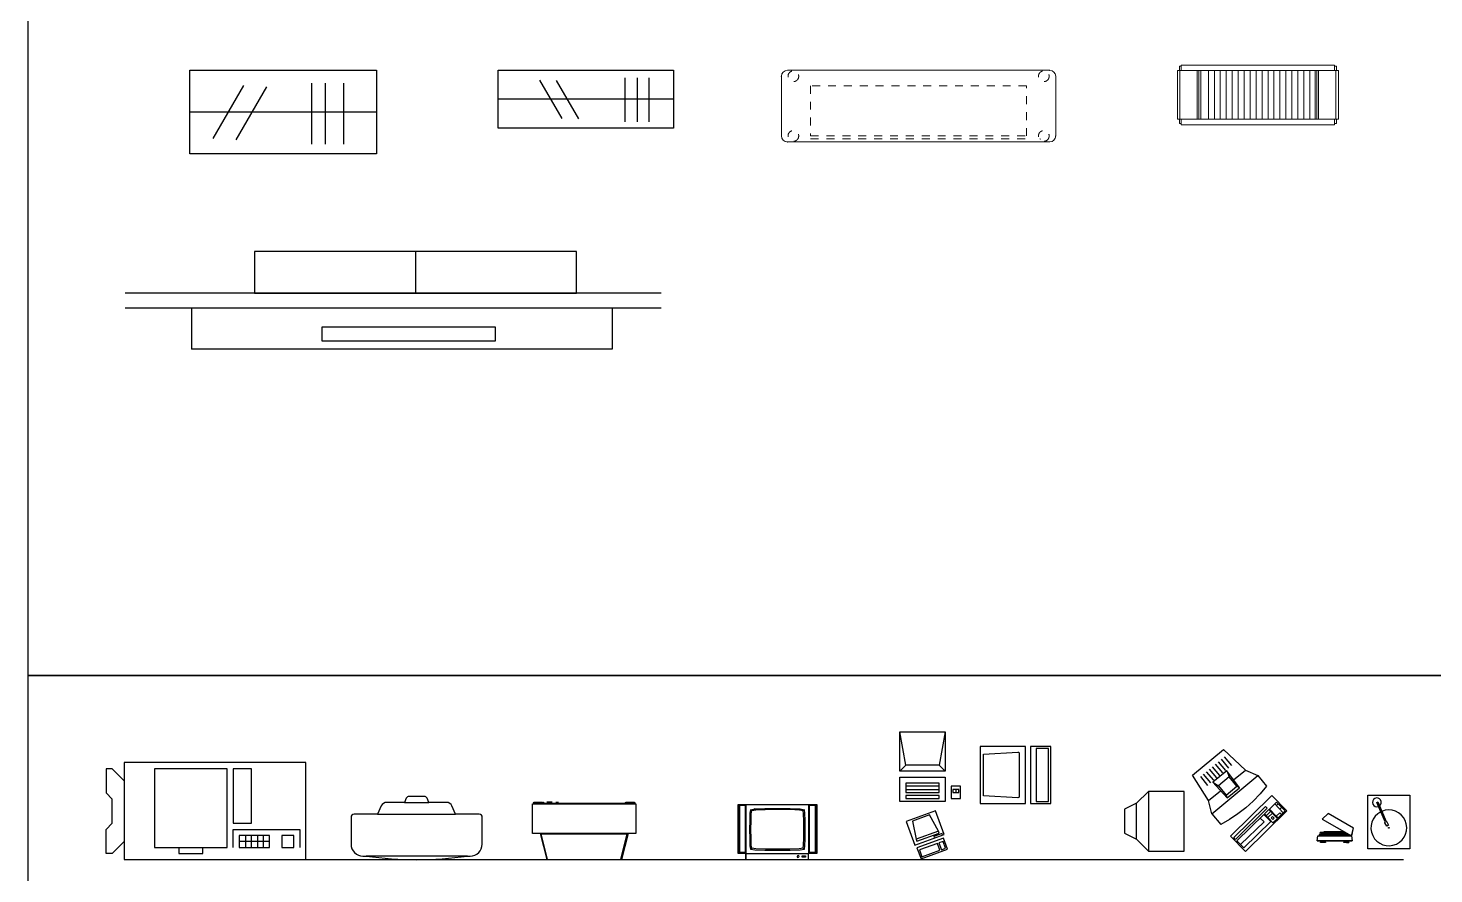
# Model space of a CAD drawing. Header units: millimetres. Extents: x 3103 to 179340, y -10977 to 70536.
# Drawn here: x 106492 to 118279, y 11641 to 18728 of the extents above; entities that cross this region are included whole.
import ezdxf

# ---------------------------------------------------------------- set-up
doc = ezdxf.new("R2010")
doc.units = ezdxf.units.MM
doc.header["$LTSCALE"] = 0.5
for name, pattern in [('ELGO_LTYPE0', [0]), ('HIDDEN', [0.375, 0.25, -0.125]), ('Przerywana', [266.333, 133, -133.333])]:
    doc.linetypes.add(name, pattern=pattern)
doc.layers.add('MEBEL', color=1, linetype='Continuous')
doc.layers.add('Name mebele', color=252, linetype='Continuous', lineweight=0)
doc.layers.add('Интерьер - Мебель_Ном_пера__11', color=171, linetype='Continuous', lineweight=18)

# ---------------------------------------------------------------- blocks, each defined once
blk = doc.blocks.new('Bancueta Imagine')
at = {"layer": 'Name mebele'}
for p, q in [((-658, 491), (-658, 455)), ((-658, 491), (-642, 491)), ((-642, 500), (642, 500)), ((-642, 500), (-642, 455)), ((642, 500), (642, 455)), ((658, 491), (642, 491)), ((658, 491), (658, 455)), ((-675, 455), (-675, 45)), ((-675, 455), (675, 455)), ((-494, 455), (-494, 45)), ((-415, 455), (-415, 45)), ((-365, 455), (-365, 45)), ((-315, 455), (-315, 45)), ((-265, 455), (-265, 45)), ((-215, 455), (-215, 45)), ((-165, 455), (-165, 45)), ((-115, 455), (-115, 45)), ((-65, 455), (-65, 45)), ((-15, 455), (-15, 45)), ((35, 455), (35, 45)), ((85, 455), (85, 45)), ((135, 455), (135, 45)), ((185, 455), (185, 45)), ((235, 455), (235, 45)), ((285, 455), (285, 45)), ((335, 455), (335, 45)), ((385, 455), (385, 45)), ((435, 455), (435, 45)), ((494, 455), (494, 45)), ((675, 455), (675, 45)), ((-675, 45), (675, 45)), ((-658, 9), (-658, 45)), ((-658, 9), (-642, 9)), ((-642, 45), (-642, 0)), ((-642, 0), (642, 0)), ((642, 45), (642, 0)), ((658, 9), (642, 9)), ((658, 9), (658, 45))]:
    blk.add_line(p, q, dxfattribs=at)
at = {"layer": 'Name mebele', "linetype": 'HIDDEN', "ltscale": 6}
for p, q in [((-653, 455), (-653, 45)), ((-509, 455), (-509, 45)), ((-479, 455), (-479, 45)), ((479, 455), (479, 45)), ((509, 455), (509, 45)), ((653, 455), (653, 45))]:
    blk.add_line(p, q, dxfattribs=at)
blk = doc.blocks.new('surf cabinet cupboard')
at = {"layer": 'Интерьер - Мебель_Ном_пера__11', "linetype": 'Continuous'}
for p, q in [((-1150, 250), (-1150, -250)), ((1100, 300), (-1100, 300)), ((1150, -250), (1150, 250)), ((-1100, -300), (1100, -300)), ((1017, -275), (1024, -278))]:
    blk.add_line(p, q, dxfattribs=at)
at = {"layer": 'Интерьер - Мебель_Ном_пера__11', "linetype": 'Przerywana'}
for p, q in [((-905, 170), (-905, -250)), ((905, 170), (-905, 170)), ((905, -250), (905, 170)), ((-905, -250), (905, -250)), ((-905, -273), (905, -273))]:
    blk.add_line(p, q, dxfattribs=at)
for centre in [(-1050, 250), (1050, 250), (-1050, -250), (1050, -250)]:
    blk.add_circle(centre, 44.9, dxfattribs=at)
at = {"layer": 'Интерьер - Мебель_Ном_пера__11', "linetype": 'Continuous'}
for centre, start, end in [((-1100, 250), 90, 180), ((1100, 250), 0, 90), ((-1100, -250), 180, 270), ((1100, -250), 270, 0)]:
    blk.add_arc(centre, 50, start, end, dxfattribs=at)
for p in [(-1150, 250), (1100, 300), (-1100, -300), (1150, -250)]:
    blk.add_point(p, dxfattribs=at)
blk = doc.blocks.new('Computer Terminal')
at = {"linetype": 'Continuous'}
for p, q in [((-10, 11.5), (5, 11.5)), ((-8, 0.5), (-10, 11.5)), ((-10, -1.5), (-10, 11.5)), ((5, 11.5), (3, 0.5)), ((5, 11.5), (5, -1.5)), ((-10, -1.5), (-8, 0.5)), ((3, 0.5), (-8, 0.5)), ((3, 0.5), (5, -1.5)), ((5, -1.5), (-10, -1.5)), ((-10, -11.5), (-10, -3.5)), ((-10, -3.5), (5, -3.5)), ((5, -3.5), (5, -11.5)), ((-8, -5.5), (-8, -8.5)), ((3, -5.5), (-8, -5.5)), ((3, -6.5), (-8, -6.5)), ((-8, -7.5), (3, -7.5)), ((-8, -8.5), (3, -8.5)), ((3, -8.5), (3, -5.5)), ((10, -6.5), (7, -6.5)), ((7, -6.5), (7, -10.5)), ((9.5, -7.5), (7.5, -7.5)), ((7.5, -7.5), (7.5, -8.5)), ((7.5, -8.5), (9.5, -8.5)), ((8.5, -7.5), (8.5, -8.5)), ((9.5, -8.5), (9.5, -7.5)), ((10, -10.5), (10, -6.5)), ((5, -11.5), (-10, -11.5)), ((-8, -9.5), (-8, -10.5)), ((3, -9.5), (-8, -9.5)), ((-8, -10.5), (3, -10.5)), ((3, -10.5), (3, -9.5)), ((7, -10.5), (10, -10.5))]:
    blk.add_line(p, q, dxfattribs=at)
blk = doc.blocks.new('Copy Machine')
at = {"linetype": 'Continuous'}
for p, q in [((0, 0), (0, -16)), ((30, 0), (0, 0)), ((30, -16), (30, 0)), ((-3, -1), (-3, -5)), ((-2, -1), (-3, -1)), ((0, -3), (-2, -1)), ((5, -1), (5, -14)), ((17, -1), (5, -1)), ((17, -14), (17, -1)), ((18, -1), (18, -10)), ((21, -1), (18, -1)), ((21, -10), (21, -1)), ((-3, -5), (-2, -6)), ((-2, -10), (-2, -6)), ((-3, -11), (-2, -10)), ((-3, -15), (-3, -11)), ((18, -10), (21, -10)), ((18, -14), (18, -11)), ((18, -11), (29, -11)), ((29, -11), (29, -14)), ((0, -13), (-2, -15)), ((24, -12), (19, -12)), ((19, -12), (19, -14)), ((24, -13), (19, -13)), ((20, -12), (20, -14)), ((21, -14), (21, -12)), ((22, -12), (22, -14)), ((23, -14), (23, -12)), ((24, -14), (24, -12)), ((28, -12), (26, -12)), ((26, -12), (26, -14)), ((28, -14), (28, -12)), ((-2, -15), (-3, -15)), ((0, -16), (30, -16)), ((5, -14), (17, -14)), ((9, -14), (9, -15)), ((9, -15), (13, -15)), ((13, -15), (13, -14)), ((19, -14), (24, -14)), ((26, -14), (28, -14))]:
    blk.add_line(p, q, dxfattribs=at)
blk = doc.blocks.new('K13-5')
blk.add_line((-138, 282), (67, 282))
blk.add_lwpolyline([(-459, -168, 0.070775), (391, -168), (414, -168, 0.414214), (514, -68), (514, 157, 0.414214), (489, 182), (291, 182), (260, 252, 0.297068), (214, 282), (67, 282), (51, 317, 0.297068), (28, 332), (-100, 332, 0.297068), (-123, 317), (-138, 282), (-286, 282, 0.297068), (-332, 252), (-363, 182), (-561, 182, 0.414214), (-586, 157), (-586, -68, 0.414214), (-486, -168)], format="xyb", close=True)
for points in [[(-363, 182), (291, 182, -0.414214)], [(391, -168), (-459, -168, -0.414214)]]:
    blk.add_lwpolyline(points, format="xyb")
blk = doc.blocks.new('M_DFURN_LEM_3D STEREO_P')
at = {"color": 0, "linetype": 'ByBlock', "lineweight": -2}
for points in [[(0, -225), (0, 225), (350, 225), (350, -225)], [(157.930482, -36.604446), (142.478345, -9.235892), (143.136029, -0.634742), (73.310252, 163.530125), (82.512437, 167.444177), (152.106908, 3.823123), (159.320159, -0.265574), (171.942321, -28.323975)]]:
    blk.add_lwpolyline(points, close=True, dxfattribs=at)
blk.add_circle((175, -50), 3, dxfattribs=at)
for centre, radius, start, end in [((75.123295, 163.751602), 36.945707, 305.9368421805, 290.3191332289), ((175, -50), 150, 116.8645120908, 113.0419582951)]:
    blk.add_arc(centre, radius, start, end, dxfattribs=at)
at = {"layer": 'Defpoints', "color": 0, "linetype": 'ByBlock', "lineweight": -2}
for p in [(0, 225), (0, -225)]:
    blk.add_point(p, dxfattribs=at)
blk = doc.blocks.new('M_OFURN_OFF_3D COMPUTER_P')
at = {"color": 0, "linetype": 'ByBlock', "lineweight": -2}
for points in [[(380, 240), (0, 240), (0, -240), (380, -240)], [(591.704834, 240), (420.704834, 240), (420.704834, -240), (591.704834, -240)], [(571.140586, 220.910409), (468.417146, 220.910409), (468.417146, -220.910408), (571.140586, -220.910408)]]:
    blk.add_lwpolyline(points, close=True, dxfattribs=at)
for points in [[(315.376378, -191.983262), (28.095114, -174.198239), (28.095114, 174.19824), (315.376378, 191.983263, -0.507349), (325.34142, 179.997649, -0.507349)], [(325.34142, 179.997649), (325.34142, -179.997648, -0.36141), (315.376378, -191.983262, -0.36141)]]:
    blk.add_lwpolyline(points, format="xyb", dxfattribs=at)
at = {"layer": 'Defpoints', "color": 0, "linetype": 'ByBlock', "lineweight": -2}
for p in [(0, 240), (591.704834, 0), (0, -240)]:
    blk.add_point(p, dxfattribs=at)
blk = doc.blocks.new('M_DFURN_LEM_3D TELEVISION_P')
at = {"color": 0, "linetype": 'ByBlock', "lineweight": -2}
for p, q in [((200, 250), (200, -250)), ((100, -150), (100, 150))]:
    blk.add_line(p, q, dxfattribs=at)
blk.add_lwpolyline([(100, 150), (0, 100), (0, -100), (100, -150), (200, -250), (500, -250), (500, 250), (200, 250)], close=True, dxfattribs=at)
at = {"layer": 'Defpoints', "color": 0, "linetype": 'ByBlock', "lineweight": -2}
for p in [(0, 250), (500, 0), (0, -250)]:
    blk.add_point(p, dxfattribs=at)
blk = doc.blocks.new('m_54')
for p, q in [((-129, -107), (129, 107)), ((149, -68), (89, 4)), ((174, -48), (114, 25)), ((315, -65), (129, 107)), ((199, -27), (139, 46)), ((6, -321), (-129, -107)), ((25, -172), (-36, -99)), ((50, -151), (-11, -79)), ((75, -130), (14, -58)), ((32, -431), (418, -110)), ((99, -110), (39, -37)), ((157, -71), (41, -167)), ((124, -89), (64, -16)), ((264, -213), (157, -71)), ((157, -71), (179, -123)), ((215, -148), (315, -65)), ((315, -65), (418, -110)), ((418, -110), (492, -200)), ((0, -193), (-61, -120)), ((41, -167), (161, -299)), ((41, -167), (89, -198)), ((179, -123), (89, -198)), ((89, -198), (153, -275)), ((153, -275), (243, -200)), ((161, -299), (264, -213)), ((243, -200), (179, -123)), ((264, -213), (243, -200)), ((492, -200), (438, -264)), ((6, -321), (106, -238)), ((32, -431), (6, -321)), ((153, -275), (161, -299)), ((536, -279), (189, -619)), ((380, -325), (317, -381)), ((438, -264), (380, -325)), ((575, -334), (515, -393)), ((662, -408), (536, -279)), ((560, -348), (632, -422)), ((589, -348), (574, -363)), ((647, -408), (575, -334)), ((32, -431), (107, -521)), ((250, -432), (180, -479)), ((216, -631), (483, -370)), ((497, -385), (230, -646)), ((243, -659), (469, -437)), ((317, -381), (250, -432)), ((662, -408), (315, -747)), ((439, -467), (470, -498)), ((527, -496), (469, -437)), ((511, -396), (473, -433)), ((545, -507), (473, -433)), ((483, -370), (497, -385)), ((525, -411), (487, -448)), ((540, -426), (502, -463)), ((511, -396), (583, -470)), ((515, -393), (572, -452)), ((542, -453), (529, -465)), ((543, -480), (529, -465)), ((556, -468), (542, -453)), ((556, -468), (543, -480)), ((583, -470), (545, -507)), ((603, -422), (572, -452)), ((572, -452), (587, -467)), ((587, -467), (617, -437)), ((603, -393), (618, -378)), ((617, -437), (603, -422)), ((617, -437), (632, -422)), ((632, -422), (647, -408)), ((180, -479), (107, -521)), ((274, -690), (470, -498)), ((527, -496), (301, -718)), ((189, -619), (315, -747)), ((230, -646), (216, -631)), ((243, -659), (301, -718))]:
    blk.add_line(p, q)
blk = doc.blocks.new('m_133')
at = {"color": 0, "linetype": 'ELGO_LTYPE0'}
for p, q in [((-32.05986, 27.985161), (-31.646633, 28.398341)), ((-32.05986, 23.436039), (-32.05986, 27.985161)), ((-31.646633, 28.398341), (-31.646633, 23.022848)), ((-31.646633, 28.398341), (-31.162596, 28.398341)), ((-31.162596, -28.923828), (-31.162596, 28.923243)), ((-31.162596, 28.923243), (-14.634562, 28.923243)), ((-14.634562, 28.923243), (-14.634562, -28.923828)), ((-14.634562, 24.575978), (0, 20.862204)), ((-14.634562, 24.455172), (-14.282846, 24.088376)), ((-14.282846, 24.088376), (-14.282846, -24.087698)), ((-0.294065, 20.538574), (-14.282846, 24.088376)), ((-31.646633, 23.022848), (-32.05986, 23.436039)), ((-32.035351, 22.879296), (-31.769228, 23.145407)), ((-31.646633, 23.022848), (-31.162596, 23.022848)), ((-31.622171, -22.887892), (-31.622171, 23.022848)), ((0, 20.862204), (-0.294065, 20.538574)), ((0, -20.862204), (0, 20.862204)), ((-32.141304, -15.822357), (-32.141304, -14.402443)), ((-32.141304, -14.402443), (-32.035351, -14.402443)), ((-32.141304, -14.682132), (-32.035351, -14.682132)), ((-32.141304, -15.213865), (-32.035351, -15.213865)), ((-32.141304, -15.686137), (-32.035351, -15.686137)), ((-32.392025, -20.690722), (-32.392025, -18.155176)), ((-32.392025, -18.155176), (-32.035351, -18.155176)), ((-32.035351, -20.690722), (-32.392025, -20.690722)), ((-32.035351, -15.822357), (-32.141304, -15.822357)), ((-32.05986, -23.335249), (-31.646633, -22.922069)), ((-32.05986, -27.884275), (-32.05986, -23.335249)), ((-32.035351, -22.474701), (-31.622171, -22.887892)), ((-31.646633, -22.922069), (-31.646633, -28.297454)), ((-31.646633, -22.922069), (-31.162596, -22.922069)), ((-31.622171, -22.887892), (-31.162596, -22.887892)), ((-14.634562, -24.576563), (0, -20.862204)), ((-0.294065, -20.537693), (-14.282846, -24.087698)), ((0, -20.862204), (-0.294065, -20.537693)), ((-31.646633, -28.297454), (-32.05986, -27.884275)), ((-31.646633, -28.297454), (-31.162596, -28.297454)), ((-14.634562, -28.923828), (-31.162596, -28.923828)), ((-14.282846, -24.087698), (-14.634562, -24.455077))]:
    blk.add_line(p, q, dxfattribs=at)
blk = doc.blocks.new('RECTANG')
for p, q in [((1, 1), (0, 1)), ((0, 1), (0, 0)), ((1, 0), (1, 1)), ((0, 0), (1, 0))]:
    blk.add_line(p, q)
blk = doc.blocks.new('IBMAT', base_point=(61, 306))
for p, q in [((75, 307), (75, 306)), ((81, 307), (75, 307)), ((81, 306), (81, 307))]:
    blk.add_line(p, q)
at = {"xscale": 21, "yscale": 17, "zscale": 21}
blk.add_blockref('RECTANG', (61, 306), dxfattribs=at)
blk = doc.blocks.new('KEYBOARD', base_point=(60, 294))
for p, xscale, yscale, zscale in [((60, 294), 19, 8, 19), ((61, 295), 13, 5, 13), ((75, 295), 3, 5, 3)]:
    blk.add_blockref('RECTANG', p, dxfattribs=dict(xscale=xscale, yscale=yscale, zscale=zscale))
blk = doc.blocks.new('COMPUTER')
for p, q in [((-6.64, 16.23), (-8.5, 3.5)), ((6.08, 16.23), (-6.64, 16.23)), ((8, 3.5), (6.08, 16.23)), ((-8.5, 3.5), (-8.5, 2.04)), ((8, 3.5), (-8.5, 3.5)), ((-8.5, 2.04), (8, 2.04)), ((8, 2.04), (8, 3.5))]:
    blk.add_line(p, q)
at = {"xscale": 1.033846153846154, "yscale": 1.033846153846154, "zscale": 1.033846153846154}
for name, p in [('IBMAT', (-10.86, 0)), ('KEYBOARD', (-10.05, -10.5))]:
    blk.add_blockref(name, p, dxfattribs=at)
blk = doc.blocks.new('m_172')
at = {"color": 0, "linetype": 'ELGO_LTYPE0'}
for p, q in [((-152.925395, 241.573238), (-201.170253, 195.958424)), ((59.795665, 118.761064), (-152.925395, 241.573238)), ((-201.170253, 195.958424), (-116.712857, 147.197724)), ((-201.170253, 195.958424), (44.413661, 54.172994)), ((-196.151065, 193.06059), (-26.645947, 95.198632)), ((44.413661, 54.172994), (59.795665, 118.761064)), ((-243.088055, 12.7635), (-238.623715, 54.057884)), ((49.828053, 12.763406), (-243.088055, 12.7635)), ((-243.088055, 12.7635), (49.828053, 12.763406)), ((-238.623715, 54.057884), (44.247723, 54.057884)), ((-223.216153, 63.769914), (-214.756107, 73.650456)), ((-223.216153, 54.057884), (-223.216153, 63.769914)), ((-223.216153, 63.769914), (-156.698323, 63.769914)), ((-218.058491, 82.597828), (-218.058491, 86.250496)), ((-218.058491, 86.250496), (-184.559345, 86.250496)), ((-184.559345, 82.597828), (-218.058491, 82.597828)), ((-215.919781, 0), (-210.018825, 12.725926)), ((-173.114871, 0), (-215.919781, 0)), ((-214.756107, 73.650456), (-156.698323, 73.650456)), ((-210.627269, 82.597828), (-211.619663, 76.96972)), ((-211.619663, 76.96972), (-211.183835, 76.733686)), ((-211.183835, 76.733686), (-210.149861, 82.597828)), ((-211.183835, 76.733686), (-210.236645, 76.512718)), ((-210.236645, 76.512718), (-209.163761, 82.597828)), ((-210.236645, 76.512718), (-209.332943, 76.436234)), ((-210.018825, 12.725926), (-179.015827, 12.725926)), ((-209.332943, 76.436234), (-208.246517, 82.597828)), ((-209.332943, 76.436234), (-209.002209, 76.54915)), ((-209.002209, 76.54915), (-207.935619, 82.597828)), ((-156.698323, 73.650456), (-191.899205, 73.650456)), ((-186.302661, 86.250496), (-186.302661, 90.344906)), ((-186.302661, 90.344906), (-29.195117, 90.344906)), ((-186.302661, 79.648304), (-186.302661, 82.597828)), ((-186.302661, 82.597828), (-186.302661, 79.648304)), ((-186.302661, 79.648304), (-156.698323, 79.648304)), ((-184.559345, 86.250496), (-184.559345, 82.597828)), ((-184.559345, 86.250496), (-183.214855, 86.250496)), ((-184.559345, 82.597828), (-183.114911, 82.597828)), ((-179.015827, 12.725926), (-173.114871, 0)), ((-156.698323, 54.069424), (-156.698323, 84.828472)), ((-156.698323, 84.828472), (-153.727627, 84.828472)), ((-153.727627, 54.069424), (-156.698323, 54.069424)), ((-153.727627, 84.828472), (-153.727627, 54.069424)), ((-153.727627, 79.648304), (-29.195117, 79.648304)), ((-153.727627, 73.650456), (-29.195117, 73.650456)), ((-153.727627, 63.769914), (-29.195117, 63.769914)), ((-101.600933, 73.650456), (-101.600933, 79.648304)), ((-91.158009, 73.650456), (-91.158009, 79.648304)), ((-26.645947, 95.198632), (-29.195117, 95.198632)), ((-29.195117, 95.198632), (-29.195117, 54.057884)), ((-21.402455, 0), (-15.501499, 12.725926)), ((21.402455, 0), (-21.402455, 0)), ((-15.501499, 12.725926), (15.501499, 12.725926)), ((-14.664363, 54.057884), (-14.664363, 88.28125)), ((-14.664363, 79.648304), (-4.932309, 79.648304)), ((-14.664363, 73.650456), (-4.932309, 73.650456)), ((-14.664363, 63.769914), (27.791119, 63.769914)), ((-4.932309, 70.460892), (-4.932309, 82.662488)), ((-4.932309, 79.648304), (-4.932309, 70.460892)), ((-4.932309, 70.460892), (12.117099, 70.460892)), ((1.945781, 0), (21.402455, 0)), ((21.402455, 0), (1.945781, 0)), ((12.117099, 70.460892), (12.117099, 72.819138)), ((15.501499, 12.725926), (21.402455, 0)), ((30.457211, 54.057884), (30.457211, 62.230778)), ((30.457211, 62.230778), (43.590069, 54.64859)), ((43.590069, 54.64859), (43.583393, 54.110622)), ((43.583393, 54.110622), (44.137669, 54.332448)), ((43.583393, 54.110622), (43.634891, 54.057884)), ((44.210911, 54.057884), (44.290637, 54.244042)), ((44.247723, 54.057884), (49.828053, 12.763406)), ((44.303417, 53.644562), (44.681835, 53.63989)), ((44.700909, 55.20115), (44.658757, 55.201626)), ((44.681835, 53.63989), (45.144749, 54.09155)), ((45.152569, 54.738332), (44.700909, 55.20115)), ((44.925975, 54.970552), (46.179103, 54.669762)), ((45.144749, 54.09155), (45.152569, 54.738332)), ((46.179103, 54.669762), (51.858425, 78.325272)), ((51.858425, 78.325272), (50.257205, 78.709794))]:
    blk.add_line(p, q, dxfattribs=at)
blk = doc.blocks.new('m_173')
at = {"color": 0, "linetype": 'ELGO_LTYPE0'}
for p, q in [((-591.164112, 50.515748), (-591.164112, 463.028526)), ((-591.164112, 463.028526), (68.869018, 463.028526)), ((-585.175228, 56.572914), (-585.175228, 458.128406)), ((-585.175228, 458.128406), (-580.460834, 453.413964)), ((-585.175228, 458.128406), (-523.841572, 458.128406)), ((-580.460834, 453.413964), (-580.460834, 61.287404)), ((-528.555966, 453.413964), (-580.460834, 453.413964)), ((-523.841572, 458.128406), (-528.555966, 453.413964)), ((-528.555966, 61.287404), (-528.555966, 453.413964)), ((-523.841572, 56.572914), (-523.841572, 458.128406)), ((-491.749668, 389.96358), (-494.330884, 329.179764)), ((-487.447644, 418.58573), (-491.749668, 389.96358)), ((-487.447644, 418.58573), (-450.914478, 424.59755)), ((-476.594448, 410.702324), (-487.447644, 418.58573)), ((-483.147144, 325.591804), (-480.689908, 383.455278)), ((-480.689908, 383.455278), (-476.594448, 410.702324)), ((-450.914478, 424.59755), (-477.507878, 413.625002)), ((-477.507878, 413.625002), (-476.643276, 412.636996)), ((-477.507878, 413.625002), (-476.594448, 410.702324)), ((-476.643276, 412.636996), (-443.644428, 418.06717)), ((-476.594448, 410.702324), (-450.914478, 424.59755)), ((-441.816616, 416.425276), (-476.594448, 410.702324)), ((-441.816616, 418.684484), (-470.594502, 413.948822)), ((-450.914478, 424.59755), (-367.358494, 428.292752)), ((-443.644428, 418.06717), (-363.296222, 421.620608)), ((-362.274838, 422.202254), (-441.816616, 418.684484)), ((-362.274838, 419.943048), (-441.816616, 416.425276)), ((-367.358494, 428.292752), (-260.35719, 429.605436)), ((-363.296222, 421.620608), (-260.4043, 422.882892)), ((-260.41441, 423.451854), (-362.274838, 422.202254)), ((-260.41441, 421.192646), (-362.274838, 419.943048)), ((-260.4043, 424.915314), (-260.41441, 423.451854)), ((-260.41441, 423.451854), (-260.389042, 424.914266)), ((-158.679676, 422.370292), (-260.41441, 423.451854)), ((-158.679676, 420.111132), (-260.41441, 421.192646)), ((-260.35719, 429.605436), (-260.4043, 424.915314)), ((-260.4043, 422.882892), (-157.636738, 421.79041)), ((-260.389042, 424.914266), (-260.35719, 429.605436)), ((-260.35719, 429.605436), (-153.488064, 428.46923)), ((-79.51622, 418.894434), (-158.679676, 422.370292)), ((-79.51622, 416.635228), (-158.679676, 420.111132)), ((-157.636738, 421.79041), (-77.670384, 418.279266)), ((-153.488064, 428.46923), (-70.329284, 424.81804)), ((-45.368194, 412.961532), (-79.51622, 418.894434)), ((-45.368194, 410.702324), (-79.51622, 416.635228)), ((-77.670384, 418.279266), (-45.33043, 412.660552)), ((-70.329284, 424.81804), (-34.45797, 418.58573)), ((-34.45797, 418.58573), (-45.368194, 410.702324)), ((-45.368194, 412.961532), (-44.523526, 413.571882)), ((-45.33043, 412.660552), (-45.368194, 412.961532)), ((-41.902924, 383.140326), (-45.368194, 410.702324)), ((-44.523526, 413.571882), (-45.33043, 412.660552)), ((-39.823724, 325.087786), (-41.902924, 383.140326)), ((-30.8177, 389.632608), (-34.45797, 418.58573)), ((-28.633594, 328.65019), (-30.8177, 389.632608)), ((0.389194, 56.572914), (0.389194, 458.128406)), ((0.389194, 458.128406), (5.103684, 453.413964)), ((0.389194, 458.128406), (61.722946, 458.128406)), ((5.103684, 453.413964), (5.103684, 61.287404)), ((57.008552, 453.413964), (5.103684, 453.413964)), ((61.722946, 458.128406), (57.008552, 453.413964)), ((57.008552, 61.287404), (57.008552, 453.413964)), ((61.722946, 56.572914), (61.722946, 458.128406)), ((68.869018, 463.028526), (68.869018, 50.515748)), ((-494.330884, 329.179764), (-495.191288, 252.414466)), ((-495.191288, 252.414466), (-494.330884, 175.847626)), ((-483.96616, 252.51465), (-483.147144, 325.591804)), ((-483.147144, 179.626466), (-483.96616, 252.51465)), ((-39.130592, 251.947546), (-39.823724, 325.087786)), ((-39.823724, 179.122354), (-39.130592, 251.947546)), ((-27.90556, 251.818752), (-28.633594, 328.65019)), ((-28.633594, 175.318242), (-27.90556, 251.818752)), ((-494.330884, 175.847626), (-491.749668, 115.659524)), ((-480.689908, 122.329904), (-483.147144, 179.626466)), ((-476.594448, 96.028042), (-480.689908, 122.329904)), ((-45.368194, 96.028042), (-41.902924, 122.014904)), ((-41.902924, 122.014904), (-39.823724, 179.122354)), ((-30.8177, 115.328598), (-28.633594, 175.318242)), ((-526.917172, 50.515748), (-591.164112, 50.515748)), ((-580.460834, 61.287404), (-585.175228, 56.572914)), ((-585.175228, 56.572914), (-523.841572, 56.572914)), ((-528.555966, 61.287404), (-580.460834, 61.287404)), ((-523.841572, 56.572914), (-528.555966, 61.287404)), ((-526.917172, 51.318742), (-526.917172, 50.894452)), ((-526.917172, 50.894452), (-526.917172, 0)), ((-526.917172, 50.894452), (-522.202588, 46.179962)), ((-526.917172, 50.894452), (0, 50.894452)), ((-526.917172, 0), (-526.917172, 50.515748)), ((-526.917172, 0), (-522.202588, 4.71449)), ((-526.917172, 0), (0, 0)), ((-491.749668, 115.659524), (-487.447644, 88.030148)), ((-487.447644, 88.030148), (-476.594448, 96.028042)), ((-487.447644, 88.030148), (-450.914478, 83.121492)), ((-441.816616, 91.355134), (-476.594448, 96.028042)), ((-450.914478, 83.121492), (-367.358494, 80.264474)), ((-362.274838, 88.635446), (-441.816616, 91.355134)), ((-367.358494, 80.264474), (-260.35719, 79.393102)), ((-260.41441, 87.805844), (-362.274838, 88.635446)), ((-158.679676, 88.803482), (-260.41441, 87.805844)), ((-260.35719, 79.393102), (-153.488064, 80.440998)), ((-79.51622, 91.565228), (-158.679676, 88.803482)), ((-153.488064, 80.440998), (-70.329284, 83.342076)), ((-93.628216, 33.03156), (-96.819114, 27.642442)), ((-96.819114, 27.642442), (-95.264816, 21.575546)), ((-95.264816, 21.575546), (-89.875698, 18.384744)), ((-87.561226, 34.585858), (-93.628216, 33.03156)), ((-89.875698, 18.384744), (-90.814018, 18.940354)), ((-89.875698, 18.384744), (-83.808708, 19.939042)), ((-82.172012, 31.39496), (-87.561226, 34.585858)), ((-83.808708, 19.939042), (-80.617714, 25.32816)), ((-80.617714, 25.32816), (-82.172012, 31.39496)), ((-45.368194, 96.028042), (-79.51622, 91.565228)), ((-70.329284, 83.342076), (-34.45797, 88.030148)), ((-54.00114, 21.19856), (-54.00114, 31.613542)), ((-54.00114, 31.613542), (-25.070096, 31.613542)), ((-25.070096, 21.19856), (-54.00114, 21.19856)), ((-34.45797, 88.030148), (-45.368194, 96.028042)), ((-34.45797, 88.030148), (-30.8177, 115.328598)), ((-25.070096, 31.613542), (-25.070096, 21.19856)), ((0, 50.894452), (-4.71449, 46.179962)), ((0, 0), (-4.71449, 4.71449)), ((0, 0), (0, 51.30415)), ((68.869018, 50.515748), (0, 50.515748)), ((5.103684, 61.287404), (0.389194, 56.572914)), ((0.389194, 56.572914), (61.722946, 56.572914)), ((57.008552, 61.287404), (5.103684, 61.287404)), ((61.722946, 56.572914), (57.008552, 61.287404))]:
    blk.add_line(p, q, dxfattribs=at)

msp = doc.modelspace()

# ---------------------------------------------------------------- linework, layer by layer
at = {"layer": 'MEBEL'}
for p, q in [((108390.2, 16856.3), (108390.2, 16506.3)), ((111090.2, 16856.3), (108390.2, 16856.3)), ((109740.2, 16856.3), (109740.2, 16506.3)), ((111090.2, 16506.3), (111090.2, 16856.3)), ((111799.6, 16506.3), (107305.1, 16506.3)), ((108390.2, 16506.3), (111090.2, 16506.3)), ((107860.5, 16386.3), (107860.5, 16036.3)), ((111390.2, 16386.3), (111390.2, 16036.3)), ((111799.6, 16381.3), (107305.1, 16381.3)), ((108958.2, 16224), (110408.2, 16224)), ((108958.2, 16103.6), (108958.2, 16224)), ((110408.2, 16224), (110408.2, 16103.6)), ((111390.2, 16036.3), (107860.5, 16036.3)), ((110408.2, 16103.6), (108958.2, 16103.6)), ((107297.6, 11760), (118024.6, 11760))]:
    msp.add_line(p, q, dxfattribs=at)
for points in [[(106491.9, 27340.2), (130548.4, 27340.2), (130548.4, 13303.3), (106491.9, 13303.3)], [(107847.6, 17674.2), (107847.6, 18374.2), (109412.6, 18374.2), (109412.6, 17674.2)], [(111903.1, 18374.2), (111903.1, 17890.6), (110433.1, 17890.6), (110433.1, 18374.2)], [(106491.9, 13303.3), (130548.4, 13303.3), (130548.4, 3121), (106491.9, 3121)]]:
    msp.add_lwpolyline(points, close=True, dxfattribs=at)
for points in [[(110780.7, 18292.9), (110966.1, 17971.8)], [(110920.4, 18287.7), (111105.8, 17966.5)], [(111496.5, 18312.5), (111496.5, 17941.7)], [(111598.6, 18312.5), (111598.6, 17941.7)], [(111695.3, 18312.5), (111695.3, 17941.7)], [(108044.4, 17802.2), (108300.7, 18246.1)], [(108236.5, 17791), (108492.8, 18234.9)], [(108870.7, 17755), (108870.7, 18267.6)], [(108986, 17755), (108986, 18267.6)], [(109139.7, 17755), (109139.7, 18267.6)], [(111903.1, 18132.4), (110433.1, 18132.4)], [(109412.6, 18024.2), (107847.6, 18024.2)]]:
    msp.add_lwpolyline(points, dxfattribs=at)

# ---------------------------------------------------------------- block references
for name, p in [('Bancueta Imagine', (116803.3, 17918.7)), ('M_OFURN_OFF_3D COMPUTER_P', (114475.7, 12469.4)), ('m_54', (116384.7, 12575.8)), ('K13-5', (109785.6, 11958)), ('M_DFURN_LEM_3D TELEVISION_P', (115685.4, 12082.4)), ('M_DFURN_LEM_3D STEREO_P', (117726.2, 12076.7)), ('m_173', (113036.4, 11760)), ('m_172', (117544.3, 11904.6))]:
    msp.add_blockref(name, p, dxfattribs=at)
at = {"layer": 'MEBEL', "linetype": 'Continuous'}
msp.add_blockref('surf cabinet cupboard', (113958.4, 18074.2), dxfattribs=at)
at = {"layer": 'MEBEL'}
for name, p, xscale, yscale, zscale in [('Computer Terminal', (114054.5, 12539.8), 25.40000000000146, 25.40000000000146, 25.40000000000146), ('Copy Machine', (107297.6, 12572.8), 50.80000000000291, 50.80000000000291, 50.80000000000291)]:
    msp.add_blockref(name, p, dxfattribs=dict(at, xscale=xscale, yscale=yscale, zscale=zscale))
for name, p, xscale, yscale, zscale, rotation in [('m_133', (111154.6, 11760), 15, 15, 15, 270), ('COMPUTER', (114049.2, 11926.9), 11.99999999999852, 11.99999999999852, 11.99999999999852, 19.99999999999221)]:
    msp.add_blockref(name, p, dxfattribs=dict(at, xscale=xscale, yscale=yscale, zscale=zscale, rotation=rotation))

doc.saveas('drawing.dxf')
